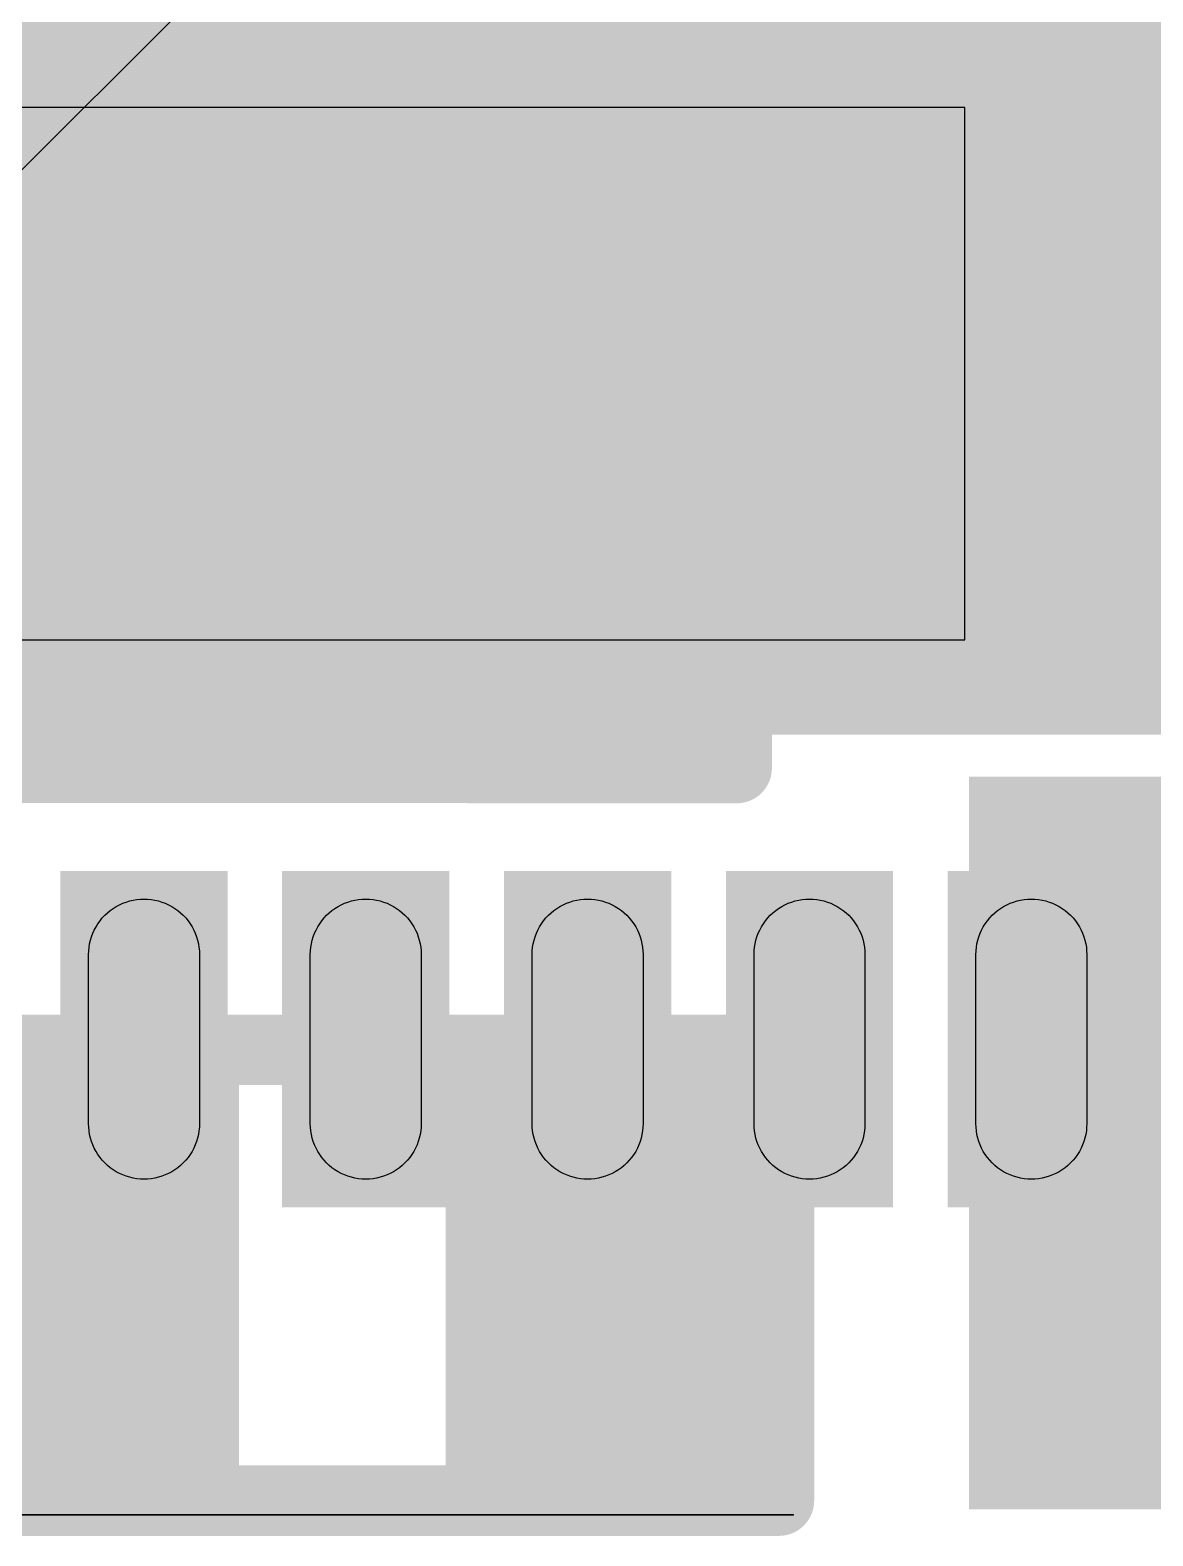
# Model space of a CAD drawing. Header units: inches. Extents: x -5 to 5450, y -4 to 5452.
# Drawn here: x 8.49 to 10.515, y 20.962 to 23.676 of the extents above; entities that cross this region are included whole.
import ezdxf

# ---------------------------------------------------------------- set-up
doc = ezdxf.new("R2010")
doc.units = ezdxf.units.IN
for name, color, linetype in [('Bottom Layer', 5, 'Continuous'), ('Bottom Paste', 16, 'Continuous'), ('Bottom Solder', 6, 'Continuous'), ('Top Layer', 1, 'Continuous'), ('Top Overlay', 2, 'Continuous'), ('Top Paste', 8, 'Continuous'), ('Top Solder', 216, 'Continuous')]:
    doc.layers.add(name, color=color, linetype=linetype)

# ---------------------------------------------------------------- blocks, each defined once
blk = doc.blocks.new('WQFN_30_EP_2_5_4_5__B_11')
at = {"layer": 'Bottom Layer'}
for points in [[(-0.6, -1.6), (-0.6, 1.6), (0.6, 1.6), (0.6, -1.6)], [(0.9474, 1.3), (0.9474, 1.5), (1.4524, 1.5), (1.4524, 1.3)], [(0.9474, 0.9), (0.9474, 1.1), (1.4524, 1.1), (1.4524, 0.9)], [(0.9474, 0.4999), (0.9474, 0.6999), (1.4524, 0.6999), (1.4524, 0.4999)], [(0.9474, 0.0999), (0.9474, 0.2999), (1.4524, 0.2999), (1.4524, 0.0999)], [(0.9474, -0.2999), (0.9474, -0.0999), (1.4524, -0.0999), (1.4524, -0.2999)]]:
    blk.add_hatch(color=5, dxfattribs=at).paths.add_polyline_path(points)
at = {"layer": 'Bottom Solder'}
for points in [[(-0.6508, -1.6508), (-0.6508, 1.6508), (0.6508, 1.6508), (0.6508, -1.6508)], [(0.8966, 1.2492), (0.8966, 1.5508), (1.5032, 1.5508), (1.5032, 1.2492)], [(0.8966, 0.8492), (0.8966, 1.1508), (1.5032, 1.1508), (1.5032, 0.8492)], [(0.8966, 0.4491), (0.8966, 0.7507), (1.5032, 0.7507), (1.5032, 0.4491)], [(0.8966, 0.0491), (0.8966, 0.3507), (1.5032, 0.3507), (1.5032, 0.0491)], [(0.8966, -0.3507), (0.8966, -0.0491), (1.5032, -0.0491), (1.5032, -0.3507)]]:
    blk.add_hatch(color=6, dxfattribs=at).paths.add_polyline_path(points)
at = {"layer": 'Bottom Paste'}
for p, q in [((1.0091, 1.4924), (1.0152, 1.4947)), ((1.0152, 1.4947), (1.0215, 1.4966)), ((1.0215, 1.4966), (1.0279, 1.4981)), ((1.0279, 1.4981), (1.0343, 1.4992)), ((1.0343, 1.4992), (1.0409, 1.4998)), ((1.0409, 1.4998), (1.0474, 1.5)), ((1.0474, 1.5), (1.3524, 1.5)), ((1.3524, 1.5), (1.3589, 1.4998)), ((1.3589, 1.4998), (1.3655, 1.4992)), ((1.3655, 1.4992), (1.3719, 1.4981)), ((1.3719, 1.4981), (1.3783, 1.4966)), ((1.3783, 1.4966), (1.3846, 1.4947)), ((1.3846, 1.4947), (1.3907, 1.4924)), ((0.9681, 1.4609), (0.9722, 1.466)), ((0.9722, 1.466), (0.9767, 1.4708)), ((0.9767, 1.4708), (0.9815, 1.4752)), ((0.9815, 1.4752), (0.9865, 1.4794)), ((0.9865, 1.4794), (0.9918, 1.4832)), ((0.9918, 1.4832), (0.9974, 1.4867)), ((0.9974, 1.4867), (1.0032, 1.4897)), ((1.0032, 1.4897), (1.0091, 1.4924)), ((1.3907, 1.4924), (1.3966, 1.4897)), ((1.3966, 1.4897), (1.4024, 1.4867)), ((1.4024, 1.4867), (1.4079, 1.4832)), ((1.4079, 1.4832), (1.4133, 1.4794)), ((1.4133, 1.4794), (1.4183, 1.4752)), ((1.4183, 1.4752), (1.4231, 1.4708)), ((1.4231, 1.4708), (1.4276, 1.466)), ((1.4276, 1.466), (1.4317, 1.4609)), ((0.955, 1.4383), (0.9577, 1.4443)), ((0.9577, 1.4443), (0.9608, 1.45)), ((0.9608, 1.45), (0.9643, 1.4556)), ((0.9643, 1.4556), (0.9681, 1.4609)), ((1.4317, 1.4609), (1.4355, 1.4556)), ((1.4355, 1.4556), (1.439, 1.45)), ((1.439, 1.45), (1.4421, 1.4443)), ((1.4421, 1.4443), (1.4448, 1.4383)), ((0.9476, 1.4066), (0.9483, 1.4131)), ((0.9483, 1.4131), (0.9493, 1.4196)), ((0.9493, 1.4196), (0.9508, 1.4259)), ((0.9508, 1.4259), (0.9527, 1.4322)), ((0.9527, 1.4322), (0.955, 1.4383)), ((1.4448, 1.4383), (1.4471, 1.4322)), ((1.4471, 1.4322), (1.449, 1.4259)), ((1.449, 1.4259), (1.4505, 1.4196)), ((1.4505, 1.4196), (1.4515, 1.4131)), ((1.4515, 1.4131), (1.4522, 1.4066)), ((0.9474, 1.4), (0.9476, 1.4066)), ((0.9476, 1.3935), (0.9474, 1.4)), ((0.9483, 1.387), (0.9476, 1.3935)), ((0.9493, 1.3805), (0.9483, 1.387)), ((1.4515, 1.387), (1.4505, 1.3805)), ((1.4522, 1.3935), (1.4515, 1.387)), ((1.4522, 1.4066), (1.4524, 1.4)), ((1.4524, 1.4), (1.4522, 1.3935)), ((1.4522, 1.3935), (1.4522, 1.3935)), ((0.9508, 1.3742), (0.9493, 1.3805)), ((0.9527, 1.3679), (0.9508, 1.3742)), ((0.955, 1.3618), (0.9527, 1.3679)), ((0.9577, 1.3558), (0.955, 1.3618)), ((1.4448, 1.3618), (1.4421, 1.3558)), ((1.4471, 1.3679), (1.4448, 1.3618)), ((1.449, 1.3742), (1.4471, 1.3679)), ((1.4505, 1.3805), (1.449, 1.3742)), ((0.9608, 1.3501), (0.9577, 1.3558)), ((0.9643, 1.3445), (0.9608, 1.3501)), ((0.9681, 1.3392), (0.9643, 1.3445)), ((0.9722, 1.3341), (0.9681, 1.3392)), ((0.9767, 1.3293), (0.9722, 1.3341)), ((1.4276, 1.3341), (1.4231, 1.3293)), ((1.4317, 1.3392), (1.4276, 1.3341)), ((1.4355, 1.3445), (1.4317, 1.3392)), ((1.439, 1.35), (1.4355, 1.3445)), ((1.4421, 1.3558), (1.439, 1.35)), ((0.9815, 1.3249), (0.9767, 1.3293)), ((0.9865, 1.3207), (0.9815, 1.3249)), ((0.9918, 1.3169), (0.9865, 1.3207)), ((0.9974, 1.3134), (0.9918, 1.3169)), ((1.0032, 1.3104), (0.9974, 1.3134)), ((1.0091, 1.3077), (1.0032, 1.3104)), ((1.0152, 1.3054), (1.0091, 1.3077)), ((1.0215, 1.3035), (1.0152, 1.3054)), ((1.0279, 1.302), (1.0215, 1.3035)), ((1.3783, 1.3035), (1.3719, 1.302)), ((1.3846, 1.3054), (1.3783, 1.3035)), ((1.3907, 1.3077), (1.3846, 1.3054)), ((1.3966, 1.3104), (1.3907, 1.3077)), ((1.4024, 1.3134), (1.3966, 1.3104)), ((1.4079, 1.3169), (1.4024, 1.3134)), ((1.4133, 1.3207), (1.4079, 1.3169)), ((1.4183, 1.3249), (1.4133, 1.3207)), ((1.4231, 1.3293), (1.4183, 1.3249)), ((0.48, 1.28), (-0.48, 1.28)), ((-0.48, 1.28), (-0.48, -1.28)), ((0.48, -1.28), (0.48, 1.28)), ((1.0343, 1.3009), (1.0279, 1.302)), ((1.0409, 1.3003), (1.0343, 1.3009)), ((1.0474, 1.3), (1.0409, 1.3003)), ((1.3524, 1.3), (1.0474, 1.3)), ((1.3589, 1.3003), (1.3524, 1.3)), ((1.3655, 1.3009), (1.3589, 1.3003)), ((1.3719, 1.302), (1.3655, 1.3009)), ((0.9918, 1.0831), (0.9974, 1.0866)), ((0.9974, 1.0866), (1.0032, 1.0897)), ((1.0032, 1.0897), (1.0091, 1.0924)), ((1.0091, 1.0924), (1.0152, 1.0947)), ((1.0152, 1.0947), (1.0215, 1.0966)), ((1.0215, 1.0966), (1.0279, 1.0981)), ((1.0279, 1.0981), (1.0343, 1.0991)), ((1.0343, 1.0991), (1.0409, 1.0998)), ((1.0409, 1.0998), (1.0474, 1.1)), ((1.0474, 1.1), (1.3524, 1.1)), ((1.3524, 1.1), (1.3589, 1.0998)), ((1.3589, 1.0998), (1.3655, 1.0991)), ((1.3655, 1.0991), (1.3719, 1.0981)), ((1.3719, 1.0981), (1.3783, 1.0966)), ((1.3783, 1.0966), (1.3846, 1.0947)), ((1.3846, 1.0947), (1.3907, 1.0924)), ((1.3907, 1.0924), (1.3966, 1.0897)), ((1.3966, 1.0897), (1.4024, 1.0866)), ((1.4024, 1.0866), (1.4079, 1.0831)), ((0.9643, 1.0555), (0.9681, 1.0609)), ((0.9681, 1.0609), (0.9722, 1.0659)), ((0.9722, 1.0659), (0.9767, 1.0707)), ((0.9767, 1.0707), (0.9815, 1.0752)), ((0.9815, 1.0752), (0.9865, 1.0793)), ((0.9865, 1.0793), (0.9918, 1.0831)), ((1.4079, 1.0831), (1.4133, 1.0793)), ((1.4133, 1.0793), (1.4183, 1.0752)), ((1.4183, 1.0752), (1.4231, 1.0707)), ((1.4231, 1.0707), (1.4276, 1.0659)), ((1.4276, 1.0659), (1.4317, 1.0609)), ((1.4317, 1.0609), (1.4355, 1.0555)), ((0.9508, 1.0259), (0.9527, 1.0322)), ((0.9527, 1.0322), (0.955, 1.0383)), ((0.955, 1.0383), (0.9577, 1.0442)), ((0.9577, 1.0442), (0.9608, 1.05)), ((0.9608, 1.05), (0.9643, 1.0555)), ((1.4355, 1.0555), (1.439, 1.05)), ((1.439, 1.05), (1.4421, 1.0442)), ((1.4421, 1.0442), (1.4448, 1.0383)), ((1.4448, 1.0383), (1.4471, 1.0322)), ((1.4471, 1.0322), (1.449, 1.0259)), ((0.9474, 1), (0.9476, 1.0065)), ((0.9476, 1.0065), (0.9483, 1.0131)), ((0.9483, 1.0131), (0.9493, 1.0195)), ((0.9493, 1.0195), (0.9508, 1.0259)), ((1.449, 1.0259), (1.4505, 1.0195)), ((1.4505, 1.0195), (1.4515, 1.0131)), ((1.4515, 1.0131), (1.4515, 1.0131)), ((1.4515, 1.0131), (1.4522, 1.0065)), ((1.4522, 1.0065), (1.4524, 1)), ((0.9476, 0.9935), (0.9474, 1)), ((0.9483, 0.9869), (0.9476, 0.9935)), ((0.9493, 0.9805), (0.9483, 0.9869)), ((0.9508, 0.9741), (0.9493, 0.9805)), ((1.4505, 0.9805), (1.449, 0.9741)), ((1.4515, 0.9869), (1.4505, 0.9805)), ((1.4522, 0.9935), (1.4515, 0.9869)), ((1.4524, 1), (1.4522, 0.9935)), ((0.9527, 0.9678), (0.9508, 0.9741)), ((0.955, 0.9617), (0.9527, 0.9678)), ((0.9577, 0.9558), (0.955, 0.9617)), ((0.9608, 0.95), (0.9577, 0.9558)), ((1.4421, 0.9558), (1.439, 0.95)), ((1.4448, 0.9617), (1.4421, 0.9558)), ((1.4471, 0.9678), (1.4448, 0.9617)), ((1.449, 0.9741), (1.4471, 0.9678)), ((0.9643, 0.9444), (0.9608, 0.95)), ((0.9681, 0.9391), (0.9643, 0.9444)), ((0.9722, 0.9341), (0.9681, 0.9391)), ((0.9767, 0.9293), (0.9722, 0.9341)), ((0.9815, 0.9248), (0.9767, 0.9293)), ((0.9865, 0.9207), (0.9815, 0.9248)), ((1.4183, 0.9248), (1.4133, 0.9207)), ((1.4231, 0.9293), (1.4183, 0.9248)), ((1.4276, 0.9341), (1.4231, 0.9293)), ((1.4317, 0.9391), (1.4276, 0.9341)), ((1.4355, 0.9444), (1.4317, 0.9391)), ((1.439, 0.95), (1.4355, 0.9444)), ((0.9918, 0.9169), (0.9865, 0.9207)), ((0.9974, 0.9134), (0.9918, 0.9169)), ((1.0032, 0.9103), (0.9974, 0.9134)), ((1.0091, 0.9076), (1.0032, 0.9103)), ((1.0152, 0.9053), (1.0091, 0.9076)), ((1.0215, 0.9034), (1.0152, 0.9053)), ((1.0279, 0.9019), (1.0215, 0.9034)), ((1.0343, 0.9009), (1.0279, 0.9019)), ((1.0409, 0.9002), (1.0343, 0.9009)), ((1.0474, 0.9), (1.0409, 0.9002)), ((1.3524, 0.9), (1.0474, 0.9)), ((1.3589, 0.9002), (1.3524, 0.9)), ((1.3655, 0.9009), (1.3589, 0.9002)), ((1.3719, 0.9019), (1.3655, 0.9009)), ((1.3783, 0.9034), (1.3719, 0.9019)), ((1.3846, 0.9053), (1.3783, 0.9034)), ((1.3907, 0.9076), (1.3846, 0.9053)), ((1.3966, 0.9103), (1.3907, 0.9076)), ((1.4024, 0.9134), (1.3966, 0.9103)), ((1.4079, 0.9169), (1.4024, 0.9134)), ((1.4133, 0.9207), (1.4079, 0.9169)), ((0.9815, 0.6751), (0.9865, 0.6793)), ((0.9865, 0.6793), (0.9918, 0.6831)), ((0.9918, 0.6831), (0.9974, 0.6866)), ((0.9974, 0.6866), (1.0032, 0.6896)), ((1.0032, 0.6896), (1.0091, 0.6923)), ((1.0091, 0.6923), (1.0152, 0.6946)), ((1.0152, 0.6946), (1.0215, 0.6965)), ((1.0215, 0.6965), (1.0279, 0.698)), ((1.0279, 0.698), (1.0343, 0.6991)), ((1.0343, 0.6991), (1.0409, 0.6997)), ((1.0409, 0.6997), (1.0474, 0.6999)), ((1.0474, 0.6999), (1.3524, 0.6999)), ((1.3524, 0.6999), (1.3589, 0.6997)), ((1.3589, 0.6997), (1.3655, 0.6991)), ((1.3655, 0.6991), (1.3719, 0.698)), ((1.3719, 0.698), (1.3783, 0.6965)), ((1.3783, 0.6965), (1.3846, 0.6946)), ((1.3846, 0.6946), (1.3907, 0.6923)), ((1.3907, 0.6923), (1.3966, 0.6896)), ((1.3966, 0.6896), (1.4024, 0.6866)), ((1.4024, 0.6866), (1.4079, 0.6831)), ((1.4079, 0.6831), (1.4133, 0.6793)), ((1.4133, 0.6793), (1.4183, 0.6751)), ((0.9608, 0.6499), (0.9643, 0.6555)), ((0.9643, 0.6555), (0.9681, 0.6608)), ((0.9681, 0.6608), (0.9722, 0.6659)), ((0.9722, 0.6659), (0.9767, 0.6707)), ((0.9767, 0.6707), (0.9815, 0.6751)), ((1.4183, 0.6751), (1.4231, 0.6707)), ((1.4231, 0.6707), (1.4276, 0.6659)), ((1.4276, 0.6659), (1.4317, 0.6608)), ((1.4317, 0.6608), (1.4355, 0.6555)), ((1.4355, 0.6555), (1.439, 0.6499)), ((0.9493, 0.6195), (0.9508, 0.6258)), ((0.9508, 0.6258), (0.9527, 0.6321)), ((0.9527, 0.6321), (0.955, 0.6382)), ((0.955, 0.6382), (0.9577, 0.6442)), ((0.9577, 0.6442), (0.9608, 0.6499)), ((1.439, 0.6499), (1.4421, 0.6442)), ((1.4421, 0.6442), (1.4448, 0.6382)), ((1.4448, 0.6382), (1.4471, 0.6321)), ((1.4471, 0.6321), (1.449, 0.6258)), ((1.449, 0.6258), (1.4505, 0.6195)), ((0.9474, 0.5999), (0.9476, 0.6065)), ((0.9476, 0.5934), (0.9474, 0.5999)), ((0.9476, 0.6065), (0.9483, 0.613)), ((0.9483, 0.613), (0.9493, 0.6195)), ((1.4505, 0.6195), (1.4515, 0.613)), ((1.4515, 0.613), (1.4522, 0.6065)), ((1.4522, 0.6065), (1.4524, 0.5999)), ((1.4524, 0.5999), (1.4522, 0.5934)), ((0.9483, 0.5869), (0.9476, 0.5934)), ((0.9493, 0.5804), (0.9483, 0.5869)), ((0.9508, 0.5741), (0.9493, 0.5804)), ((0.9527, 0.5678), (0.9508, 0.5741)), ((1.449, 0.5741), (1.4471, 0.5678)), ((1.4505, 0.5804), (1.449, 0.5741)), ((1.4515, 0.5869), (1.4505, 0.5804)), ((1.4522, 0.5934), (1.4515, 0.5869)), ((1.4522, 0.5934), (1.4522, 0.5934)), ((0.955, 0.5617), (0.9527, 0.5678)), ((0.9577, 0.5557), (0.955, 0.5617)), ((0.9608, 0.55), (0.9577, 0.5557)), ((0.9643, 0.5444), (0.9608, 0.55)), ((0.9681, 0.5391), (0.9643, 0.5444)), ((1.4355, 0.5444), (1.4317, 0.5391)), ((1.439, 0.5499), (1.4355, 0.5444)), ((1.4421, 0.5557), (1.439, 0.5499)), ((1.4448, 0.5617), (1.4421, 0.5557)), ((1.4471, 0.5678), (1.4448, 0.5617)), ((0.9722, 0.534), (0.9681, 0.5391)), ((0.9767, 0.5292), (0.9722, 0.534)), ((0.9815, 0.5248), (0.9767, 0.5292)), ((0.9865, 0.5206), (0.9815, 0.5248)), ((0.9918, 0.5168), (0.9865, 0.5206)), ((0.9974, 0.5133), (0.9918, 0.5168)), ((1.4079, 0.5168), (1.4024, 0.5133)), ((1.4133, 0.5206), (1.4079, 0.5168)), ((1.4183, 0.5248), (1.4133, 0.5206)), ((1.4231, 0.5292), (1.4183, 0.5248)), ((1.4276, 0.534), (1.4231, 0.5292)), ((1.4317, 0.5391), (1.4276, 0.534)), ((1.0032, 0.5103), (0.9974, 0.5133)), ((1.0091, 0.5076), (1.0032, 0.5103)), ((1.0152, 0.5053), (1.0091, 0.5076)), ((1.0215, 0.5034), (1.0152, 0.5053)), ((1.0279, 0.5019), (1.0215, 0.5034)), ((1.0343, 0.5008), (1.0279, 0.5019)), ((1.0409, 0.5002), (1.0343, 0.5008)), ((1.0474, 0.4999), (1.0409, 0.5002)), ((1.3524, 0.4999), (1.0474, 0.4999)), ((1.3589, 0.5002), (1.3524, 0.4999)), ((1.3655, 0.5008), (1.3589, 0.5002)), ((1.3719, 0.5019), (1.3655, 0.5008)), ((1.3783, 0.5034), (1.3719, 0.5019)), ((1.3846, 0.5053), (1.3783, 0.5034)), ((1.3907, 0.5076), (1.3846, 0.5053)), ((1.3966, 0.5103), (1.3907, 0.5076)), ((1.4024, 0.5133), (1.3966, 0.5103)), ((1.0279, 0.298), (1.0343, 0.299)), ((1.0343, 0.299), (1.0409, 0.2997)), ((1.0409, 0.2997), (1.0474, 0.2999)), ((1.0474, 0.2999), (1.3524, 0.2999)), ((1.3524, 0.2999), (1.3589, 0.2997)), ((1.3589, 0.2997), (1.3655, 0.299)), ((1.3655, 0.299), (1.3719, 0.298)), ((0.9767, 0.2706), (0.9815, 0.2751)), ((0.9815, 0.2751), (0.9865, 0.2792)), ((0.9865, 0.2792), (0.9918, 0.283)), ((0.9918, 0.283), (0.9974, 0.2865)), ((0.9974, 0.2865), (1.0032, 0.2896)), ((1.0032, 0.2896), (1.0091, 0.2923)), ((1.0091, 0.2923), (1.0152, 0.2946)), ((1.0152, 0.2946), (1.0215, 0.2965)), ((1.0215, 0.2965), (1.0279, 0.298)), ((1.3719, 0.298), (1.3783, 0.2965)), ((1.3783, 0.2965), (1.3846, 0.2946)), ((1.3846, 0.2946), (1.3907, 0.2923)), ((1.3907, 0.2923), (1.3966, 0.2896)), ((1.3966, 0.2896), (1.4024, 0.2865)), ((1.4024, 0.2865), (1.4079, 0.283)), ((1.4079, 0.283), (1.4133, 0.2792)), ((1.4133, 0.2792), (1.4183, 0.2751)), ((1.4183, 0.2751), (1.4231, 0.2706)), ((0.9577, 0.2441), (0.9608, 0.2499)), ((0.9608, 0.2499), (0.9643, 0.2554)), ((0.9643, 0.2554), (0.9681, 0.2608)), ((0.9681, 0.2608), (0.9722, 0.2658)), ((0.9722, 0.2658), (0.9767, 0.2706)), ((1.4231, 0.2706), (1.4276, 0.2658)), ((1.4276, 0.2658), (1.4317, 0.2608)), ((1.4317, 0.2608), (1.4355, 0.2554)), ((1.4355, 0.2554), (1.439, 0.2499)), ((1.439, 0.2499), (1.4421, 0.2441)), ((0.9483, 0.213), (0.9493, 0.2194)), ((0.9493, 0.2194), (0.9508, 0.2258)), ((0.9508, 0.2258), (0.9527, 0.2321)), ((0.9527, 0.2321), (0.955, 0.2382)), ((0.955, 0.2382), (0.9577, 0.2441)), ((1.4421, 0.2441), (1.4448, 0.2382)), ((1.4448, 0.2382), (1.4471, 0.2321)), ((1.4471, 0.2321), (1.449, 0.2258)), ((1.449, 0.2258), (1.4505, 0.2194)), ((1.4505, 0.2194), (1.4515, 0.213)), ((0.9474, 0.1999), (0.9476, 0.2064)), ((0.9476, 0.1934), (0.9474, 0.1999)), ((0.9476, 0.2064), (0.9483, 0.213)), ((0.9483, 0.1868), (0.9476, 0.1934)), ((1.4515, 0.213), (1.4522, 0.2064)), ((1.4522, 0.1934), (1.4515, 0.1868)), ((1.4522, 0.2064), (1.4524, 0.1999)), ((1.4524, 0.1999), (1.4522, 0.1934)), ((1.4522, 0.1934), (1.4522, 0.1934)), ((0.9493, 0.1804), (0.9483, 0.1868)), ((0.9508, 0.174), (0.9493, 0.1804)), ((0.9527, 0.1677), (0.9508, 0.174)), ((0.955, 0.1616), (0.9527, 0.1677)), ((1.4471, 0.1677), (1.4448, 0.1616)), ((1.449, 0.174), (1.4471, 0.1677)), ((1.4505, 0.1804), (1.449, 0.174)), ((1.4515, 0.1868), (1.4505, 0.1804)), ((0.9577, 0.1557), (0.955, 0.1616)), ((0.9608, 0.1499), (0.9577, 0.1557)), ((0.9643, 0.1443), (0.9608, 0.1499)), ((0.9681, 0.139), (0.9643, 0.1443)), ((0.9722, 0.134), (0.9681, 0.139)), ((1.4317, 0.139), (1.4276, 0.134)), ((1.4355, 0.1443), (1.4317, 0.139)), ((1.439, 0.1499), (1.4355, 0.1443)), ((1.4421, 0.1557), (1.439, 0.1499)), ((1.4448, 0.1616), (1.4421, 0.1557)), ((0.9767, 0.1292), (0.9722, 0.134)), ((0.9815, 0.1247), (0.9767, 0.1292)), ((0.9865, 0.1206), (0.9815, 0.1247)), ((0.9918, 0.1168), (0.9865, 0.1206)), ((0.9974, 0.1133), (0.9918, 0.1168)), ((1.0032, 0.1102), (0.9974, 0.1133)), ((1.0091, 0.1075), (1.0032, 0.1102)), ((1.3966, 0.1102), (1.3907, 0.1075)), ((1.4024, 0.1133), (1.3966, 0.1102)), ((1.4079, 0.1168), (1.4024, 0.1133)), ((1.4133, 0.1206), (1.4079, 0.1168)), ((1.4183, 0.1247), (1.4133, 0.1206)), ((1.4231, 0.1292), (1.4183, 0.1247)), ((1.4276, 0.134), (1.4231, 0.1292)), ((1.0152, 0.1052), (1.0091, 0.1075)), ((1.0215, 0.1033), (1.0152, 0.1052)), ((1.0279, 0.1018), (1.0215, 0.1033)), ((1.0343, 0.1008), (1.0279, 0.1018)), ((1.0409, 0.1001), (1.0343, 0.1008)), ((1.0474, 0.0999), (1.0409, 0.1001)), ((1.3524, 0.0999), (1.0474, 0.0999)), ((1.3589, 0.1001), (1.3524, 0.0999)), ((1.3655, 0.1008), (1.3589, 0.1001)), ((1.3719, 0.1018), (1.3655, 0.1008)), ((1.3783, 0.1033), (1.3719, 0.1018)), ((1.3846, 0.1052), (1.3783, 0.1033)), ((1.3907, 0.1075), (1.3846, 0.1052)), ((1.0032, -0.1102), (1.0091, -0.1075)), ((1.0091, -0.1075), (1.0152, -0.1052)), ((1.0152, -0.1052), (1.0215, -0.1033)), ((1.0215, -0.1033), (1.0279, -0.1018)), ((1.0279, -0.1018), (1.0343, -0.1008)), ((1.0343, -0.1008), (1.0409, -0.1001)), ((1.0409, -0.1001), (1.0474, -0.0999)), ((1.0474, -0.0999), (1.3524, -0.0999)), ((1.3524, -0.0999), (1.3589, -0.1001)), ((1.3589, -0.1001), (1.3655, -0.1008)), ((1.3655, -0.1008), (1.3719, -0.1018)), ((1.3719, -0.1018), (1.3783, -0.1033)), ((1.3783, -0.1033), (1.3846, -0.1052)), ((1.3846, -0.1052), (1.3907, -0.1075)), ((1.3907, -0.1075), (1.3966, -0.1102)), ((0.9681, -0.139), (0.9722, -0.134)), ((0.9722, -0.134), (0.9767, -0.1292)), ((0.9767, -0.1292), (0.9815, -0.1247)), ((0.9815, -0.1247), (0.9865, -0.1206)), ((0.9865, -0.1206), (0.9918, -0.1168)), ((0.9918, -0.1168), (0.9974, -0.1133)), ((0.9974, -0.1133), (1.0032, -0.1102)), ((1.3966, -0.1102), (1.4024, -0.1133)), ((1.4024, -0.1133), (1.4079, -0.1168)), ((1.4079, -0.1168), (1.4133, -0.1206)), ((1.4133, -0.1206), (1.4183, -0.1247)), ((1.4183, -0.1247), (1.4231, -0.1292)), ((1.4231, -0.1292), (1.4276, -0.134)), ((1.4276, -0.134), (1.4317, -0.139)), ((0.9527, -0.1677), (0.955, -0.1616)), ((0.955, -0.1616), (0.9577, -0.1557)), ((0.9577, -0.1557), (0.9608, -0.1499)), ((0.9608, -0.1499), (0.9643, -0.1443)), ((0.9643, -0.1443), (0.9681, -0.139)), ((1.4317, -0.139), (1.4355, -0.1443)), ((1.4355, -0.1443), (1.439, -0.1499)), ((1.439, -0.1499), (1.4421, -0.1557)), ((1.4421, -0.1557), (1.4448, -0.1616)), ((1.4448, -0.1616), (1.4471, -0.1677)), ((0.9476, -0.1934), (0.9483, -0.1868)), ((0.9483, -0.1868), (0.9493, -0.1804)), ((0.9493, -0.1804), (0.9508, -0.174)), ((0.9508, -0.174), (0.9527, -0.1677)), ((1.4471, -0.1677), (1.449, -0.174)), ((1.449, -0.174), (1.4505, -0.1804)), ((1.4505, -0.1804), (1.4515, -0.1868)), ((1.4515, -0.1868), (1.4515, -0.1868)), ((1.4515, -0.1868), (1.4522, -0.1934)), ((0.9474, -0.1999), (0.9476, -0.1934)), ((0.9476, -0.2064), (0.9474, -0.1999)), ((0.9483, -0.213), (0.9476, -0.2064)), ((0.9493, -0.2194), (0.9483, -0.213)), ((1.4515, -0.213), (1.4505, -0.2194)), ((1.4522, -0.2064), (1.4515, -0.213)), ((1.4522, -0.1934), (1.4524, -0.1999)), ((1.4524, -0.1999), (1.4522, -0.2064)), ((0.9508, -0.2258), (0.9493, -0.2194)), ((0.9527, -0.2321), (0.9508, -0.2258)), ((0.955, -0.2382), (0.9527, -0.2321)), ((0.9577, -0.2441), (0.955, -0.2382)), ((0.9608, -0.2499), (0.9577, -0.2441)), ((1.4421, -0.2441), (1.439, -0.2499)), ((1.4448, -0.2382), (1.4421, -0.2441)), ((1.4471, -0.2321), (1.4448, -0.2382)), ((1.449, -0.2258), (1.4471, -0.2321)), ((1.4505, -0.2194), (1.449, -0.2258)), ((0.9643, -0.2554), (0.9608, -0.2499)), ((0.9681, -0.2608), (0.9643, -0.2554)), ((0.9722, -0.2658), (0.9681, -0.2608)), ((0.9767, -0.2706), (0.9722, -0.2658)), ((0.9815, -0.2751), (0.9767, -0.2706)), ((1.4231, -0.2706), (1.4183, -0.2751)), ((1.4276, -0.2658), (1.4231, -0.2706)), ((1.4317, -0.2608), (1.4276, -0.2658)), ((1.4355, -0.2554), (1.4317, -0.2608)), ((1.439, -0.2499), (1.4355, -0.2554)), ((0.9865, -0.2792), (0.9815, -0.2751)), ((0.9918, -0.283), (0.9865, -0.2792)), ((0.9974, -0.2865), (0.9918, -0.283)), ((1.0032, -0.2896), (0.9974, -0.2865)), ((1.0091, -0.2923), (1.0032, -0.2896)), ((1.0152, -0.2946), (1.0091, -0.2923)), ((1.0215, -0.2965), (1.0152, -0.2946)), ((1.0279, -0.298), (1.0215, -0.2965)), ((1.0343, -0.299), (1.0279, -0.298)), ((1.3719, -0.298), (1.3655, -0.299)), ((1.3783, -0.2965), (1.3719, -0.298)), ((1.3846, -0.2946), (1.3783, -0.2965)), ((1.3907, -0.2923), (1.3846, -0.2946)), ((1.3966, -0.2896), (1.3907, -0.2923)), ((1.4024, -0.2865), (1.3966, -0.2896)), ((1.4079, -0.283), (1.4024, -0.2865)), ((1.4133, -0.2792), (1.4079, -0.283)), ((1.4183, -0.2751), (1.4133, -0.2792)), ((1.0409, -0.2997), (1.0343, -0.299)), ((1.0474, -0.2999), (1.0409, -0.2997)), ((1.3524, -0.2999), (1.0474, -0.2999)), ((1.3589, -0.2997), (1.3524, -0.2999)), ((1.3655, -0.299), (1.3589, -0.2997))]:
    blk.add_line(p, q, dxfattribs=at)
at = {"layer": 'Bottom Solder'}
blk.add_line((0.8998, -1.6906), (-5429.1781, 5440.9755), dxfattribs=at)
blk = doc.blocks.new('R___0402_90')
at = {"layer": 'Top Layer'}
for points in [[(-0.6985, -0.3175), (-0.6985, 0.3175), (-0.2413, 0.3175), (-0.2413, -0.3175)], [(0.2413, -0.3175), (0.2413, 0.3175), (0.6985, 0.3175), (0.6985, -0.3175)]]:
    blk.add_hatch(color=1, dxfattribs=at).paths.add_polyline_path(points)
at = {"layer": 'Top Paste'}
for points in [[(-0.6985, -0.3175), (-0.6985, 0.3175), (-0.2413, 0.3175), (-0.2413, -0.3175)], [(0.2413, -0.3175), (0.2413, 0.3175), (0.6985, 0.3175), (0.6985, -0.3175)]]:
    blk.add_hatch(color=8, dxfattribs=at).paths.add_polyline_path(points)
at = {"layer": 'Top Solder'}
for points in [[(-0.7535, -0.3725), (-0.7535, 0.3725), (-0.1863, 0.3725), (-0.1863, -0.3725)], [(0.1863, -0.3725), (0.1863, 0.3725), (0.7535, 0.3725), (0.7535, -0.3725)]]:
    blk.add_hatch(color=216, dxfattribs=at).paths.add_polyline_path(points)
at = {"layer": 'Top Overlay'}
for points in [[(-0.7874, -0.4064, 0.127, 0.127, 0), (-0.7874, 0.4064, 0.127, 0.127, 0)], [(-0.7874, 0.4064, 0.127, 0.127, 0), (0.7874, 0.4064, 0.127, 0.127, 0)], [(0.7874, -0.4064, 0.127, 0.127, 0), (0.7874, 0.4064, 0.127, 0.127, 0)], [(-0.7874, -0.4064, 0.127, 0.127, 0), (0.7874, -0.4064, 0.127, 0.127, 0)], [(-0.8128, -0.4318, 0.00323, 0.00323, 0), (0.8128, -0.4318, 0.00323, 0.00323, 0)]]:
    blk.add_lwpolyline(points, format="xyseb", dxfattribs=at)
for points in [[(-0.8191, 0.4064, 0.0635, 0.0635, 1), (-0.7556, 0.4064, 0.0635, 0.0635, 1)], [(-0.8191, 0.4064, 0.0635, 0.0635, 1), (-0.7556, 0.4064, 0.0635, 0.0635, 1)], [(0.7556, 0.4064, 0.0635, 0.0635, 1), (0.8191, 0.4064, 0.0635, 0.0635, 1)], [(0.7556, 0.4064, 0.0635, 0.0635, 1), (0.8191, 0.4064, 0.0635, 0.0635, 1)], [(-0.8191, -0.4064, 0.0635, 0.0635, 1), (-0.7556, -0.4064, 0.0635, 0.0635, 1)], [(-0.8191, -0.4064, 0.0635, 0.0635, 1), (-0.7556, -0.4064, 0.0635, 0.0635, 1)], [(0.7556, -0.4064, 0.0635, 0.0635, 1), (0.8191, -0.4064, 0.0635, 0.0635, 1)], [(0.7556, -0.4064, 0.0635, 0.0635, 1), (0.8191, -0.4064, 0.0635, 0.0635, 1)], [(-0.8136, -0.4318, 0.00161, 0.00161, 1), (-0.812, -0.4318, 0.00161, 0.00161, 1)], [(0.812, -0.4318, 0.00161, 0.00161, 1), (0.8136, -0.4318, 0.00161, 0.00161, 1)]]:
    blk.add_lwpolyline(points, format="xyseb", close=True, dxfattribs=at)
blk = doc.blocks.new('6_TSOP__93')
at = {"layer": 'Top Layer'}
for points in [[(1.512, 0.254), (1.512, -0.254), (0.813, -0.254), (0.813, 0.254)], [(1.512, -0.747), (1.512, -1.255), (0.813, -1.255), (0.813, -0.747)]]:
    blk.add_hatch(color=1, dxfattribs=at).paths.add_polyline_path(points)
at = {"layer": 'Top Paste'}
for points in [[(1.512, 0.254), (1.512, -0.254), (0.813, -0.254), (0.813, 0.254)], [(1.512, -0.747), (1.512, -1.255), (0.813, -1.255), (0.813, -0.747)]]:
    blk.add_hatch(color=8, dxfattribs=at).paths.add_polyline_path(points)
at = {"layer": 'Top Solder'}
for points in [[(1.6136, 0.3556), (1.6136, -0.3556), (0.7114, -0.3556), (0.7114, 0.3556)], [(1.6136, -0.6454), (1.6136, -1.3566), (0.7114, -1.3566), (0.7114, -0.6454)]]:
    blk.add_hatch(color=216, dxfattribs=at).paths.add_polyline_path(points)
at = {"layer": 'Top Overlay'}
for points in [[(0.7112, -1.5494, 0.127, 0.127, 0), (0.7112, -1.3722, 0.127, 0.127, 0)], [(-0.6996, -1.5488, 0.127, 0.127, 0), (0.7112, -1.5494, 0.127, 0.127, 0)]]:
    blk.add_lwpolyline(points, format="xyseb", dxfattribs=at)
for points in [[(0.6794, -1.3722, 0.0635, 0.0635, 1), (0.7429, -1.3722, 0.0635, 0.0635, 1)], [(0.6794, -1.5494, 0.0635, 0.0635, 1), (0.7429, -1.5494, 0.0635, 0.0635, 1)], [(0.6794, -1.5494, 0.0635, 0.0635, 1), (0.7429, -1.5494, 0.0635, 0.0635, 1)]]:
    blk.add_lwpolyline(points, format="xyseb", close=True, dxfattribs=at)
blk = doc.blocks.new('LED_0603_141')
at = {"layer": 'Top Layer'}
for points in [[(-1, 0.5), (-0.5, 0.5), (-0.5, -0.5), (-1, -0.5)], [(0.5, 0.5), (1, 0.5), (1, -0.5), (0.5, -0.5)]]:
    blk.add_hatch(color=1, dxfattribs=at).paths.add_polyline_path(points)
at = {"layer": 'Top Overlay'}
blk.add_hatch(color=2, dxfattribs=at).paths.add_polyline_path([(1.1175, -0.6604), (1.7525, -0.6604), (1.7525, 0.6604), (1.1175, 0.6604)])
at = {"layer": 'Top Paste'}
for points in [[(-1, 0.5), (-0.5, 0.5), (-0.5, -0.5), (-1, -0.5)], [(0.5, 0.5), (1, 0.5), (1, -0.5), (0.5, -0.5)]]:
    blk.add_hatch(color=8, dxfattribs=at).paths.add_polyline_path(points)
at = {"layer": 'Top Solder'}
for points in [[(-1.1016, 0.6016), (-0.3984, 0.6016), (-0.3984, -0.6016), (-1.1016, -0.6016)], [(0.3984, 0.6016), (1.1016, 0.6016), (1.1016, -0.6016), (0.3984, -0.6016)]]:
    blk.add_hatch(color=216, dxfattribs=at).paths.add_polyline_path(points)
at = {"layer": 'Top Overlay'}
for points in [[(-0.4318, 0.6096, 0.127, 0.127, 0), (-1.1176, 0.6096, 0.127, 0.127, 0)], [(-1.1176, 0.6096, 0.127, 0.127, 0), (-1.1176, -0.6096, 0.127, 0.127, 0)], [(1.1176, 0.6096, 0.127, 0.127, 0), (0.4318, 0.6096, 0.127, 0.127, 0)], [(1.1176, 0.6096, 0.127, 0.127, 0), (1.1176, -0.6096, 0.127, 0.127, 0)], [(-0.4318, -0.6096, 0.127, 0.127, 0), (-1.1176, -0.6096, 0.127, 0.127, 0)], [(1.1176, -0.6096, 0.127, 0.127, 0), (0.4318, -0.6096, 0.127, 0.127, 0)]]:
    blk.add_lwpolyline(points, format="xyseb", dxfattribs=at)
for points in [[(-1.1494, 0.6096, 0.0635, 0.0635, 1), (-1.0858, 0.6096, 0.0635, 0.0635, 1)], [(-1.1494, 0.6096, 0.0635, 0.0635, 1), (-1.0858, 0.6096, 0.0635, 0.0635, 1)], [(-0.4636, 0.6096, 0.0635, 0.0635, 1), (-0.4001, 0.6096, 0.0635, 0.0635, 1)], [(0.4001, 0.6096, 0.0635, 0.0635, 1), (0.4636, 0.6096, 0.0635, 0.0635, 1)], [(1.0859, 0.6096, 0.0635, 0.0635, 1), (1.1494, 0.6096, 0.0635, 0.0635, 1)], [(1.0859, 0.6096, 0.0635, 0.0635, 1), (1.1494, 0.6096, 0.0635, 0.0635, 1)], [(-1.1494, -0.6096, 0.0635, 0.0635, 1), (-1.0858, -0.6096, 0.0635, 0.0635, 1)], [(-1.1494, -0.6096, 0.0635, 0.0635, 1), (-1.0858, -0.6096, 0.0635, 0.0635, 1)], [(-0.4636, -0.6096, 0.0635, 0.0635, 1), (-0.4001, -0.6096, 0.0635, 0.0635, 1)], [(0.4001, -0.6096, 0.0635, 0.0635, 1), (0.4636, -0.6096, 0.0635, 0.0635, 1)], [(1.0859, -0.6096, 0.0635, 0.0635, 1), (1.1494, -0.6096, 0.0635, 0.0635, 1)], [(1.0859, -0.6096, 0.0635, 0.0635, 1), (1.1494, -0.6096, 0.0635, 0.0635, 1)]]:
    blk.add_lwpolyline(points, format="xyseb", close=True, dxfattribs=at)

msp = doc.modelspace()

# ---------------------------------------------------------------- block references
for name, p, rotation in [('WQFN_30_EP_2_5_4_5__B_11', (8.8957, 23.0572), 270), ('LED_0603_141', (11.9359, 21.6698), 180)]:
    msp.add_blockref(name, p, dxfattribs=dict(rotation=rotation))
for name, p in [('6_TSOP__93', (9.0533, 23.8954)), ('R___0402_90', (9.0533, 21.4316))]:
    msp.add_blockref(name, p)

doc.saveas('drawing.dxf')
